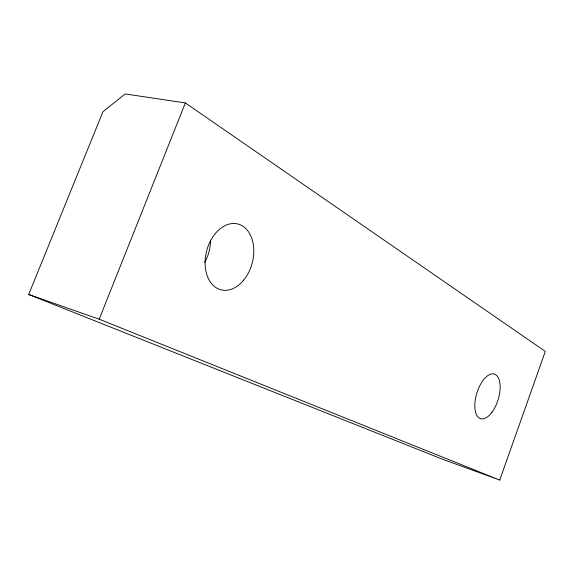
<?xml version="1.0" encoding="UTF-8"?>
<svg xmlns="http://www.w3.org/2000/svg" width="574" height="574" viewBox="0 0 574 574"><rect width="100%" height="100%" fill="white"/><g stroke="black" fill="none" stroke-linecap="round" stroke-linejoin="round"><path stroke-width="0.86" d="M499.732 480.058L545.3 351.417L185.366 102.94L125.168 93.942L102.94 111.736L28.7 294.484L442.934 459.387L499.732 480.058L99.194 319.201L28.7 294.484M99.194 319.201L185.366 102.94M210.514 240.298A32.818 23.878 -75.9 0 1 204.602 262.512M243.713 280.098A33.981 23.57 -75.6 0 0 239.358 224.456A33.981 23.57 -75.6 0 0 205.227 266.2A33.981 23.57 -75.6 0 0 243.713 280.098M491.968 412.268A23.347 11.136 -72.9 0 0 495.498 374.571A23.347 11.136 -72.9 0 0 474.978 402.288A23.347 11.136 -72.9 0 0 491.968 412.268"/></g></svg>
